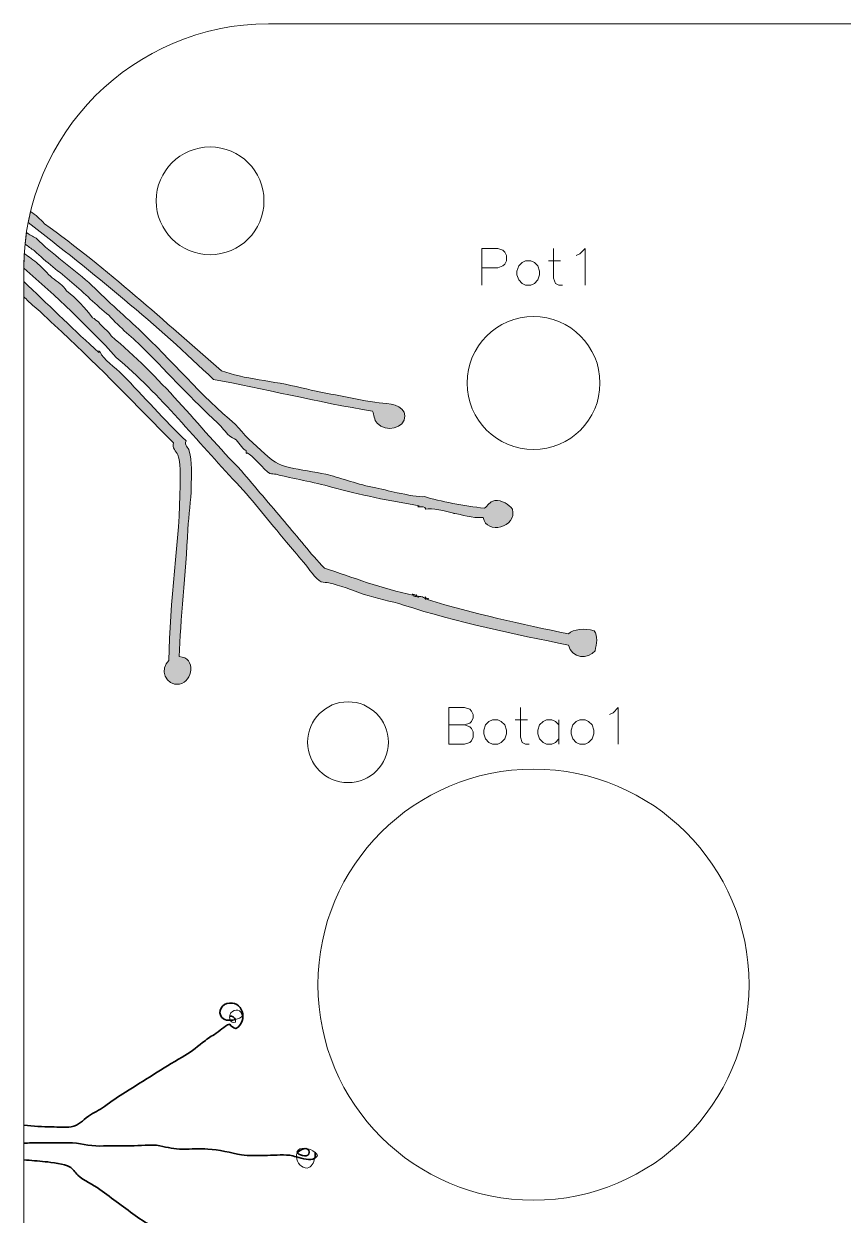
# Model space of a CAD drawing. Header units: inches. Extents: x 7 to 387, y -180 to -7.
# Drawn here: x 134.8 to 180.4, y -73.8 to -7.4 of the extents above; entities that cross this region are included whole.
import ezdxf

# ---------------------------------------------------------------- set-up
doc = ezdxf.new("R2010")
doc.units = ezdxf.units.IN
doc.header["$MEASUREMENT"] = 0
doc.layers.add('Layer 1', color=7, linetype='Continuous')

# ---------------------------------------------------------------- blocks, each defined once
blk = doc.blocks.new('block 41')
at = {"layer": 'Layer 1', "true_color": 0xffffff}
h = blk.add_hatch(color=7, dxfattribs=at)
h.dxf.hatch_style = 2
edge = h.paths.add_edge_path()
edge.add_spline(control_points=[(155.973, -29.264), (155.984, -29.966), (154.904, -30.213), (154.428, -29.673), (154.248, -29.472), (154.269, -29.207), (154.181, -29.003), (151.158, -28.509), (147.951, -27.701), (145.323, -27.246), (142.289, -24.289), (138.556, -21.252), (135.007, -18.493), (135.046, -18.285), (135.089, -18.081), (135.138, -17.876), (135.413, -18.081), (135.678, -18.303), (135.904, -18.564), (139.417, -21.065), (142.61, -24.032), (145.764, -26.748), (146.995, -27.221), (148.635, -27.306), (150.223, -27.697), (150.939, -27.874), (151.669, -28.018), (152.385, -28.149), (153.137, -28.29), (153.899, -28.477), (154.551, -28.533), (155.024, -28.576), (155.962, -28.622), (155.973, -29.264)], knot_values=[0, 0, 0, 0, 1, 1, 1, 2, 2, 2, 3, 3, 3, 4, 4, 4, 5, 5, 5, 6, 6, 6, 7, 7, 7, 8, 8, 8, 9, 9, 9, 10, 10, 10, 11, 11, 11, 11], degree=3, periodic=1)
h = blk.add_hatch(color=7, dxfattribs=at)
h.dxf.hatch_style = 2
edge = h.paths.add_edge_path()
edge.add_spline(control_points=[(160.34, -34.922), (159.705, -34.968), (159.137, -34.742), (158.686, -34.704), (158.711, -34.704), (158.732, -34.704), (158.756, -34.707), (158.192, -34.562), (157.469, -34.368), (157.137, -34.453), (157.077, -34.301), (156.947, -34.315), (156.693, -34.326), (156.703, -34.291), (156.763, -34.308), (156.767, -34.263), (155.2, -34.026), (153.391, -33.631), (151.895, -33.225), (150.897, -32.954), (149.725, -32.746), (148.808, -32.516), (148.702, -32.492), (148.558, -32.509), (148.462, -32.463), (148.155, -32.315), (147.425, -31.384), (147.203, -31.327), (147.168, -31.419), (147.108, -31.264), (147.139, -31.186), (146.981, -31.186), (146.804, -30.809), (146.579, -30.604), (146.469, -30.505), (146.303, -30.47), (146.208, -30.378), (145.979, -30.156), (145.795, -29.874), (145.552, -29.652), (144.155, -28.385), (142.867, -26.96), (141.488, -25.567), (140.853, -24.928), (140.109, -24.36), (139.498, -23.665), (138.779, -23.097), (138.144, -22.427), (137.442, -21.831), (136.743, -21.238), (135.995, -20.709), (135.343, -20.063), (135.17, -19.943), (135, -19.823), (134.831, -19.703), (134.852, -19.485), (134.877, -19.269), (134.912, -19.054), (135.078, -19.174), (135.254, -19.28), (135.445, -19.375), (136.369, -20.264), (137.424, -20.998), (138.376, -21.841), (138.853, -22.265), (139.297, -22.727), (139.766, -23.161), (140.232, -23.587), (140.705, -24.007), (141.16, -24.441), (143.001, -26.184), (144.635, -28.152), (146.55, -29.736), (146.953, -30.262), (147.588, -30.851), (148.17, -31.377), (148.589, -31.754), (148.882, -31.973), (149.556, -32.139), (150.142, -32.283), (150.964, -32.372), (151.581, -32.516), (152.311, -32.686), (153.172, -33.031), (154.181, -33.232), (154.636, -33.324), (155.105, -33.451), (155.553, -33.543), (156.089, -33.652), (156.799, -33.804), (157.07, -33.758), (157.896, -34.023), (159.314, -34.287), (160.4, -34.407), (160.626, -34.273), (160.661, -34.023), (160.975, -33.984), (161.388, -33.934), (161.769, -34.196), (161.96, -34.45), (162.26, -35.473), (160.482, -35.917), (160.34, -34.922)], knot_values=[0, 0, 0, 0, 1, 1, 1, 2, 2, 2, 3, 3, 3, 4, 4, 4, 5, 5, 5, 6, 6, 6, 7, 7, 7, 8, 8, 8, 9, 9, 9, 10, 10, 10, 11, 11, 11, 12, 12, 12, 13, 13, 13, 14, 14, 14, 15, 15, 15, 16, 16, 16, 17, 17, 17, 18, 18, 18, 19, 19, 19, 20, 20, 20, 21, 21, 21, 22, 22, 22, 23, 23, 23, 24, 24, 24, 25, 25, 25, 26, 26, 26, 27, 27, 27, 28, 28, 28, 29, 29, 29, 30, 30, 30, 31, 31, 31, 32, 32, 32, 33, 33, 33, 34, 34, 34, 34], degree=3, periodic=1)
h = blk.add_hatch(color=7, dxfattribs=at)
h.dxf.hatch_style = 2
edge = h.paths.add_edge_path()
edge.add_spline(control_points=[(166.563, -42.338), (166.207, -42.853), (165.226, -42.768), (165.089, -42.024), (162.087, -41.431), (158.912, -40.761), (155.902, -39.801), (155.183, -39.572), (154.414, -39.441), (153.715, -39.208), (153.02, -38.979), (152.368, -38.69), (151.736, -38.556), (151.623, -38.535), (151.443, -38.552), (151.32, -38.499), (151.02, -38.372), (150.611, -37.737), (150.336, -37.413), (149.983, -37), (149.665, -36.626), (149.383, -36.291), (148.371, -35.092), (147.626, -34.083), (146.6, -32.996), (144.43, -30.707), (142.352, -28.061), (139.904, -26.011), (138.313, -24.24), (136.567, -22.614), (134.764, -21.033), (134.764, -20.762), (134.771, -20.49), (134.789, -20.222), (135.046, -20.412), (135.311, -20.596), (135.551, -20.801), (135.826, -21.04), (136.069, -21.337), (136.344, -21.57), (136.627, -21.806), (136.951, -21.979), (137.138, -22.3), (137.72, -22.713), (138.154, -23.256), (138.592, -23.796), (138.743, -23.834), (138.761, -23.997), (138.927, -24.018), (139.089, -24.349), (139.467, -24.476), (139.618, -24.815), (142.342, -27.041), (144.451, -29.821), (146.875, -32.319), (147.626, -33.204), (148.491, -34.227), (149.267, -35.141), (150.022, -36.023), (150.717, -36.922), (151.496, -37.748), (152.999, -38.224), (154.756, -38.919), (156.418, -39.237), (156.379, -39.198), (156.407, -39.148), (156.418, -39.201), (156.643, -39.191), (156.326, -39.3), (156.552, -39.314), (156.664, -39.346), (156.608, -39.247), (156.555, -39.244), (156.64, -39.156), (156.657, -39.403), (156.724, -39.357), (156.767, -39.35), (156.742, -39.311), (156.71, -39.293), (156.887, -39.364), (156.929, -39.268), (157.169, -39.484), (157.172, -39.417), (157.074, -39.434), (157.105, -39.343), (157.155, -39.473), (157.381, -39.388), (157.236, -39.487), (159.78, -40.284), (162.521, -40.867), (165.085, -41.399), (165.329, -41.121), (165.992, -41.089), (166.514, -41.226), (166.747, -41.537), (166.634, -41.939), (166.563, -42.338)], knot_values=[0, 0, 0, 0, 1, 1, 1, 2, 2, 2, 3, 3, 3, 4, 4, 4, 5, 5, 5, 6, 6, 6, 7, 7, 7, 8, 8, 8, 9, 9, 9, 10, 10, 10, 11, 11, 11, 12, 12, 12, 13, 13, 13, 14, 14, 14, 15, 15, 15, 16, 16, 16, 17, 17, 17, 18, 18, 18, 19, 19, 19, 20, 20, 20, 21, 21, 21, 22, 22, 22, 23, 23, 23, 24, 24, 24, 25, 25, 25, 26, 26, 26, 27, 27, 27, 28, 28, 28, 29, 29, 29, 30, 30, 30, 31, 31, 31, 32, 32, 32, 32], degree=3, periodic=1)
h = blk.add_hatch(color=7, dxfattribs=at)
h.dxf.hatch_style = 2
edge = h.paths.add_edge_path()
edge.add_spline(control_points=[(143.894, -35.585), (143.77, -38.02), (143.478, -40.669), (143.407, -42.669), (144.384, -42.712), (144.166, -44.063), (143.435, -44.197), (142.627, -44.345), (142.31, -43.325), (142.843, -42.884), (142.846, -39.667), (143.464, -36.083), (143.46, -33.137), (143.46, -32.534), (143.499, -31.888), (143.337, -31.43), (143.262, -31.222), (142.977, -31.059), (143.093, -30.759), (141.036, -28.692), (139.022, -26.583), (136.877, -24.593), (136.341, -24.095), (135.805, -23.577), (135.251, -23.09), (135.085, -22.945), (134.923, -22.794), (134.764, -22.638), (134.764, -22.638), (134.764, -21.785), (134.764, -21.785), (134.842, -21.859), (134.916, -21.929), (134.993, -22.004), (136.306, -23.252), (137.607, -24.526), (138.937, -25.736), (139.008, -25.768), (138.895, -25.556), (138.973, -25.669), (138.966, -25.697), (138.987, -25.701), (139.008, -25.704), (139.181, -26.127), (139.841, -26.551), (140.26, -26.981), (141.41, -28.149), (142.635, -29.542), (143.792, -30.657), (143.696, -30.901), (143.905, -30.999), (143.972, -31.222), (144.134, -31.751), (144.091, -32.636), (144.081, -33.236), (144.067, -33.97), (143.936, -34.76), (143.894, -35.585)], knot_values=[0, 0, 0, 0, 1, 1, 1, 2, 2, 2, 3, 3, 3, 4, 4, 4, 5, 5, 5, 6, 6, 6, 7, 7, 7, 8, 8, 8, 9, 9, 9, 10, 10, 10, 11, 11, 11, 12, 12, 12, 13, 13, 13, 14, 14, 14, 15, 15, 15, 16, 16, 16, 17, 17, 17, 18, 18, 18, 19, 19, 19, 19], degree=3, periodic=1)
at = {"layer": 'Layer 1', "color": 179, "lineweight": 18, "true_color": 0x231f20}
for points, knots in [([(155.973, -29.264), (155.984, -29.966), (154.904, -30.213), (154.428, -29.673), (154.248, -29.472), (154.269, -29.207), (154.181, -29.003), (151.158, -28.509), (147.951, -27.701), (145.323, -27.246), (142.289, -24.289), (138.556, -21.252), (135.007, -18.493), (135.046, -18.285), (135.089, -18.081), (135.138, -17.876), (135.413, -18.081), (135.678, -18.303), (135.904, -18.564), (139.417, -21.065), (142.61, -24.032), (145.764, -26.748), (146.995, -27.221), (148.635, -27.306), (150.223, -27.697), (150.939, -27.874), (151.669, -28.018), (152.385, -28.149), (153.137, -28.29), (153.899, -28.477), (154.551, -28.533), (155.024, -28.576), (155.962, -28.622), (155.973, -29.264)], [0, 0, 0, 0, 1, 1, 1, 2, 2, 2, 3, 3, 3, 4, 4, 4, 5, 5, 5, 6, 6, 6, 7, 7, 7, 8, 8, 8, 9, 9, 9, 10, 10, 10, 11, 11, 11, 11]), ([(160.34, -34.922), (159.705, -34.968), (159.137, -34.742), (158.686, -34.704), (158.711, -34.704), (158.732, -34.704), (158.756, -34.707), (158.192, -34.562), (157.469, -34.368), (157.137, -34.453), (157.077, -34.301), (156.947, -34.315), (156.693, -34.326), (156.703, -34.291), (156.763, -34.308), (156.767, -34.263), (155.2, -34.026), (153.391, -33.631), (151.895, -33.225), (150.897, -32.954), (149.725, -32.746), (148.808, -32.516), (148.702, -32.492), (148.558, -32.509), (148.462, -32.463), (148.155, -32.315), (147.425, -31.384), (147.203, -31.327), (147.168, -31.419), (147.108, -31.264), (147.139, -31.186), (146.981, -31.186), (146.804, -30.809), (146.579, -30.604), (146.469, -30.505), (146.303, -30.47), (146.208, -30.378), (145.979, -30.156), (145.795, -29.874), (145.552, -29.652), (144.155, -28.385), (142.867, -26.96), (141.488, -25.567), (140.853, -24.928), (140.109, -24.36), (139.498, -23.665), (138.779, -23.097), (138.144, -22.427), (137.442, -21.831), (136.743, -21.238), (135.995, -20.709), (135.343, -20.063), (135.17, -19.943), (135, -19.823), (134.831, -19.703), (134.852, -19.485), (134.877, -19.269), (134.912, -19.054), (135.078, -19.174), (135.254, -19.28), (135.445, -19.375), (136.369, -20.264), (137.424, -20.998), (138.376, -21.841), (138.853, -22.265), (139.297, -22.727), (139.766, -23.161), (140.232, -23.587), (140.705, -24.007), (141.16, -24.441), (143.001, -26.184), (144.635, -28.152), (146.55, -29.736), (146.953, -30.262), (147.588, -30.851), (148.17, -31.377), (148.589, -31.754), (148.882, -31.973), (149.556, -32.139), (150.142, -32.283), (150.964, -32.372), (151.581, -32.516), (152.311, -32.686), (153.172, -33.031), (154.181, -33.232), (154.636, -33.324), (155.105, -33.451), (155.553, -33.543), (156.089, -33.652), (156.799, -33.804), (157.07, -33.758), (157.896, -34.023), (159.314, -34.287), (160.4, -34.407), (160.626, -34.273), (160.661, -34.023), (160.975, -33.984), (161.388, -33.934), (161.769, -34.196), (161.96, -34.45), (162.26, -35.473), (160.482, -35.917), (160.34, -34.922)], [0, 0, 0, 0, 1, 1, 1, 2, 2, 2, 3, 3, 3, 4, 4, 4, 5, 5, 5, 6, 6, 6, 7, 7, 7, 8, 8, 8, 9, 9, 9, 10, 10, 10, 11, 11, 11, 12, 12, 12, 13, 13, 13, 14, 14, 14, 15, 15, 15, 16, 16, 16, 17, 17, 17, 18, 18, 18, 19, 19, 19, 20, 20, 20, 21, 21, 21, 22, 22, 22, 23, 23, 23, 24, 24, 24, 25, 25, 25, 26, 26, 26, 27, 27, 27, 28, 28, 28, 29, 29, 29, 30, 30, 30, 31, 31, 31, 32, 32, 32, 33, 33, 33, 34, 34, 34, 34]), ([(166.563, -42.338), (166.207, -42.853), (165.226, -42.768), (165.089, -42.024), (162.087, -41.431), (158.912, -40.761), (155.902, -39.801), (155.183, -39.572), (154.414, -39.441), (153.715, -39.208), (153.02, -38.979), (152.368, -38.69), (151.736, -38.556), (151.623, -38.535), (151.443, -38.552), (151.32, -38.499), (151.02, -38.372), (150.611, -37.737), (150.336, -37.413), (149.983, -37), (149.665, -36.626), (149.383, -36.291), (148.371, -35.092), (147.626, -34.083), (146.6, -32.996), (144.43, -30.707), (142.352, -28.061), (139.904, -26.011), (138.313, -24.24), (136.567, -22.614), (134.764, -21.033), (134.764, -20.762), (134.771, -20.49), (134.789, -20.222), (135.046, -20.412), (135.311, -20.596), (135.551, -20.801), (135.826, -21.04), (136.069, -21.337), (136.344, -21.57), (136.627, -21.806), (136.951, -21.979), (137.138, -22.3), (137.72, -22.713), (138.154, -23.256), (138.592, -23.796), (138.743, -23.834), (138.761, -23.997), (138.927, -24.018), (139.089, -24.349), (139.467, -24.476), (139.618, -24.815), (142.342, -27.041), (144.451, -29.821), (146.875, -32.319), (147.626, -33.204), (148.491, -34.227), (149.267, -35.141), (150.022, -36.023), (150.717, -36.922), (151.496, -37.748), (152.999, -38.224), (154.756, -38.919), (156.418, -39.237), (156.379, -39.198), (156.407, -39.148), (156.418, -39.201), (156.643, -39.191), (156.326, -39.3), (156.552, -39.314), (156.664, -39.346), (156.608, -39.247), (156.555, -39.244), (156.64, -39.156), (156.657, -39.403), (156.724, -39.357), (156.767, -39.35), (156.742, -39.311), (156.71, -39.293), (156.887, -39.364), (156.929, -39.268), (157.169, -39.484), (157.172, -39.417), (157.074, -39.434), (157.105, -39.343), (157.155, -39.473), (157.381, -39.388), (157.236, -39.487), (159.78, -40.284), (162.521, -40.867), (165.085, -41.399), (165.329, -41.121), (165.992, -41.089), (166.514, -41.226), (166.747, -41.537), (166.634, -41.939), (166.563, -42.338)], [0, 0, 0, 0, 1, 1, 1, 2, 2, 2, 3, 3, 3, 4, 4, 4, 5, 5, 5, 6, 6, 6, 7, 7, 7, 8, 8, 8, 9, 9, 9, 10, 10, 10, 11, 11, 11, 12, 12, 12, 13, 13, 13, 14, 14, 14, 15, 15, 15, 16, 16, 16, 17, 17, 17, 18, 18, 18, 19, 19, 19, 20, 20, 20, 21, 21, 21, 22, 22, 22, 23, 23, 23, 24, 24, 24, 25, 25, 25, 26, 26, 26, 27, 27, 27, 28, 28, 28, 29, 29, 29, 30, 30, 30, 31, 31, 31, 32, 32, 32, 32]), ([(143.894, -35.585), (143.77, -38.02), (143.478, -40.669), (143.407, -42.669), (144.384, -42.712), (144.166, -44.063), (143.435, -44.197), (142.627, -44.345), (142.31, -43.325), (142.843, -42.884), (142.846, -39.667), (143.464, -36.083), (143.46, -33.137), (143.46, -32.534), (143.499, -31.888), (143.337, -31.43), (143.262, -31.222), (142.977, -31.059), (143.093, -30.759), (141.036, -28.692), (139.022, -26.583), (136.877, -24.593), (136.341, -24.095), (135.805, -23.577), (135.251, -23.09), (135.085, -22.945), (134.923, -22.794), (134.764, -22.638), (134.764, -22.638), (134.764, -21.785), (134.764, -21.785), (134.842, -21.859), (134.916, -21.929), (134.993, -22.004), (136.306, -23.252), (137.607, -24.526), (138.937, -25.736), (139.008, -25.768), (138.895, -25.556), (138.973, -25.669), (138.966, -25.697), (138.987, -25.701), (139.008, -25.704), (139.181, -26.127), (139.841, -26.551), (140.26, -26.981), (141.41, -28.149), (142.635, -29.542), (143.792, -30.657), (143.696, -30.901), (143.905, -30.999), (143.972, -31.222), (144.134, -31.751), (144.091, -32.636), (144.081, -33.236), (144.067, -33.97), (143.936, -34.76), (143.894, -35.585)], [0, 0, 0, 0, 1, 1, 1, 2, 2, 2, 3, 3, 3, 4, 4, 4, 5, 5, 5, 6, 6, 6, 7, 7, 7, 8, 8, 8, 9, 9, 9, 10, 10, 10, 11, 11, 11, 12, 12, 12, 13, 13, 13, 14, 14, 14, 15, 15, 15, 16, 16, 16, 17, 17, 17, 18, 18, 18, 19, 19, 19, 19])]:
    blk.add_open_spline(points, degree=3, knots=knots, dxfattribs=at)
blk = doc.blocks.new('block 54')
at = {"layer": 'Layer 1', "color": 5, "lineweight": 9, "true_color": 0x0000ff}
for points in [[(160.268, -19.945), (160.268, -21.987)], [(160.268, -19.945), (161.143, -19.945), (161.435, -20.042), (161.532, -20.139), (161.63, -20.334), (161.63, -20.626), (161.532, -20.82), (161.435, -20.917), (161.143, -21.015), (160.268, -21.015)]]:
    blk.add_lwpolyline(points, dxfattribs=at)
blk = doc.blocks.new('block 55')
at = {"layer": 'Layer 1', "color": 5, "lineweight": 9, "true_color": 0x0000ff}
blk.add_lwpolyline([(162.699, -20.626), (162.505, -20.723), (162.31, -20.917), (162.213, -21.209), (162.213, -21.404), (162.31, -21.695), (162.505, -21.89), (162.699, -21.987), (162.991, -21.987), (163.186, -21.89), (163.38, -21.695), (163.477, -21.404), (163.477, -21.209), (163.38, -20.917), (163.186, -20.723), (162.991, -20.626), (162.699, -20.626)], dxfattribs=at)
blk = doc.blocks.new('block 56')
at = {"layer": 'Layer 1', "color": 5, "lineweight": 9, "true_color": 0x0000ff}
for points in [[(164.255, -19.945), (164.255, -21.598), (164.353, -21.89), (164.547, -21.987), (164.741, -21.987)], [(163.964, -20.626), (164.644, -20.626)]]:
    blk.add_lwpolyline(points, dxfattribs=at)
blk = doc.blocks.new('block 57')
at = {"layer": 'Layer 1', "color": 5, "lineweight": 9, "true_color": 0x0000ff}
blk.add_lwpolyline([(165.519, -20.334), (165.714, -20.237), (166.006, -19.945), (166.006, -21.987)], dxfattribs=at)
blk = doc.blocks.new('block 53')
at = {"layer": 'Layer 1'}
for name in ['block 54', 'block 56', 'block 57', 'block 55']:
    blk.add_blockref(name, (0, 0), dxfattribs=at)
blk = doc.blocks.new('block 68')
at = {"layer": 'Layer 1', "color": 5, "lineweight": 9, "true_color": 0x0000ff}
for points in [[(158.421, -45.501), (158.421, -47.543)], [(158.421, -45.501), (159.296, -45.501), (159.587, -45.599), (159.685, -45.696), (159.782, -45.89), (159.782, -46.085), (159.685, -46.279), (159.587, -46.376), (159.296, -46.474)], [(158.421, -46.474), (159.296, -46.474), (159.587, -46.571), (159.685, -46.668), (159.782, -46.863), (159.782, -47.154), (159.685, -47.349), (159.587, -47.446), (159.296, -47.543), (158.421, -47.543)]]:
    blk.add_lwpolyline(points, dxfattribs=at)
blk = doc.blocks.new('block 69')
at = {"layer": 'Layer 1', "color": 5, "lineweight": 9, "true_color": 0x0000ff}
blk.add_lwpolyline([(160.852, -46.182), (160.657, -46.279), (160.463, -46.474), (160.365, -46.765), (160.365, -46.96), (160.463, -47.252), (160.657, -47.446), (160.852, -47.543), (161.143, -47.543), (161.338, -47.446), (161.532, -47.252), (161.63, -46.96), (161.63, -46.765), (161.532, -46.474), (161.338, -46.279), (161.143, -46.182), (160.852, -46.182)], dxfattribs=at)
blk = doc.blocks.new('block 70')
at = {"layer": 'Layer 1', "color": 5, "lineweight": 9, "true_color": 0x0000ff}
for points in [[(162.408, -45.501), (162.408, -47.154), (162.505, -47.446), (162.699, -47.543), (162.894, -47.543)], [(162.116, -46.182), (162.797, -46.182)]]:
    blk.add_lwpolyline(points, dxfattribs=at)
blk = doc.blocks.new('block 71')
at = {"layer": 'Layer 1', "color": 5, "lineweight": 9, "true_color": 0x0000ff}
for points in [[(164.547, -46.474), (164.352, -46.279), (164.158, -46.182), (163.866, -46.182), (163.672, -46.279), (163.477, -46.474), (163.38, -46.765), (163.38, -46.96), (163.477, -47.252), (163.672, -47.446), (163.866, -47.543), (164.158, -47.543), (164.352, -47.446), (164.547, -47.252)], [(164.547, -46.182), (164.547, -47.543)]]:
    blk.add_lwpolyline(points, dxfattribs=at)
blk = doc.blocks.new('block 72')
at = {"layer": 'Layer 1', "color": 5, "lineweight": 9, "true_color": 0x0000ff}
blk.add_lwpolyline([(165.714, -46.182), (165.519, -46.279), (165.325, -46.474), (165.228, -46.765), (165.228, -46.96), (165.325, -47.252), (165.519, -47.446), (165.714, -47.543), (166.006, -47.543), (166.2, -47.446), (166.395, -47.252), (166.492, -46.96), (166.492, -46.765), (166.395, -46.474), (166.2, -46.279), (166.006, -46.182), (165.714, -46.182)], dxfattribs=at)
blk = doc.blocks.new('block 73')
at = {"layer": 'Layer 1', "color": 5, "lineweight": 9, "true_color": 0x0000ff}
blk.add_lwpolyline([(167.367, -45.89), (167.562, -45.793), (167.853, -45.501), (167.853, -47.543)], dxfattribs=at)
blk = doc.blocks.new('block 67')
at = {"layer": 'Layer 1'}
for name in ['block 68', 'block 70', 'block 73', 'block 69', 'block 71', 'block 72']:
    blk.add_blockref(name, (0, 0), dxfattribs=at)

msp = doc.modelspace()

# ---------------------------------------------------------------- linework, layer by layer
at = {"layer": 'Layer 1', "color": 1, "lineweight": 9, "true_color": 0xff0000}
for points, knots in [([(239.825, -120.234), (239.825, -120.234), (148.374, -120.234), (148.374, -120.234), (140.888, -120.234), (134.762, -114.109), (134.762, -106.622), (134.762, -106.622), (134.762, -21.046), (134.762, -21.046), (134.762, -13.559), (140.888, -7.434), (148.374, -7.434), (148.374, -7.434), (239.825, -7.434), (239.825, -7.434), (247.312, -7.434), (253.437, -13.559), (253.437, -21.046), (253.437, -21.046), (253.437, -106.622), (253.437, -106.622), (253.437, -114.109), (247.312, -120.234), (239.825, -120.234)], [0, 0, 0, 0, 1, 1, 1, 2, 2, 2, 3, 3, 3, 4, 4, 4, 5, 5, 5, 6, 6, 6, 7, 7, 7, 8, 8, 8, 8]), ([(148.132, -17.29), (148.132, -18.947), (146.789, -20.29), (145.132, -20.29), (143.475, -20.29), (142.132, -18.947), (142.132, -17.29), (142.132, -15.633), (143.475, -14.29), (145.132, -14.29), (146.789, -14.29), (148.132, -15.633), (148.132, -17.29)], [0, 0, 0, 0, 1, 1, 1, 2, 2, 2, 3, 3, 3, 4, 4, 4, 4]), ([(159.437, -27.434), (159.437, -29.477), (161.093, -31.134), (163.137, -31.134), (165.18, -31.134), (166.837, -29.477), (166.837, -27.434), (166.837, -25.39), (165.18, -23.734), (163.137, -23.734), (161.093, -23.734), (159.437, -25.39), (159.437, -27.434), (159.437, -27.434), (159.437, -27.434), (159.437, -27.434)], [0, 0, 0, 0, 1, 1, 1, 2, 2, 2, 3, 3, 3, 4, 4, 4, 5, 5, 5, 5]), ([(150.562, -47.434), (150.562, -48.677), (151.569, -49.684), (152.812, -49.684), (154.055, -49.684), (155.062, -48.677), (155.062, -47.434), (155.062, -46.191), (154.055, -45.184), (152.812, -45.184), (151.569, -45.184), (150.562, -46.191), (150.562, -47.434), (150.562, -47.434), (150.562, -47.434), (150.562, -47.434)], [0, 0, 0, 0, 1, 1, 1, 2, 2, 2, 3, 3, 3, 4, 4, 4, 5, 5, 5, 5]), ([(151.137, -60.934), (151.137, -67.561), (156.509, -72.934), (163.137, -72.934), (169.764, -72.934), (175.137, -67.561), (175.137, -60.934), (175.137, -54.306), (169.764, -48.934), (163.137, -48.934), (156.509, -48.934), (151.137, -54.306), (151.137, -60.934), (151.137, -60.934), (151.137, -60.934), (151.137, -60.934)], [0, 0, 0, 0, 1, 1, 1, 2, 2, 2, 3, 3, 3, 4, 4, 4, 5, 5, 5, 5])]:
    msp.add_open_spline(points, degree=3, knots=knots, dxfattribs=at)
at = {"layer": 'Layer 1', "lineweight": 0}
for points, knots in [([(155.973, -29.264), (155.984, -29.966), (154.904, -30.213), (154.428, -29.673), (154.248, -29.472), (154.269, -29.207), (154.181, -29.003), (151.158, -28.509), (147.951, -27.701), (145.323, -27.246), (142.289, -24.289), (138.556, -21.252), (135.007, -18.493), (135.046, -18.285), (135.089, -18.081), (135.138, -17.876), (135.413, -18.081), (135.678, -18.303), (135.904, -18.564), (139.417, -21.065), (142.61, -24.032), (145.764, -26.748), (146.995, -27.221), (148.635, -27.306), (150.223, -27.697), (150.939, -27.874), (151.669, -28.018), (152.385, -28.149), (153.137, -28.29), (153.899, -28.477), (154.551, -28.533), (155.024, -28.576), (155.962, -28.622), (155.973, -29.264)], [0, 0, 0, 0, 1, 1, 1, 2, 2, 2, 3, 3, 3, 4, 4, 4, 5, 5, 5, 6, 6, 6, 7, 7, 7, 8, 8, 8, 9, 9, 9, 10, 10, 10, 11, 11, 11, 11]), ([(160.34, -34.922), (159.705, -34.968), (159.137, -34.742), (158.686, -34.704), (158.711, -34.704), (158.732, -34.704), (158.756, -34.707), (158.192, -34.562), (157.469, -34.368), (157.137, -34.453), (157.077, -34.301), (156.947, -34.315), (156.693, -34.326), (156.703, -34.291), (156.763, -34.308), (156.767, -34.263), (155.2, -34.026), (153.391, -33.631), (151.895, -33.225), (150.897, -32.954), (149.725, -32.746), (148.808, -32.516), (148.702, -32.492), (148.558, -32.509), (148.462, -32.463), (148.155, -32.315), (147.425, -31.384), (147.203, -31.327), (147.168, -31.419), (147.108, -31.264), (147.139, -31.186), (146.981, -31.186), (146.804, -30.809), (146.579, -30.604), (146.469, -30.505), (146.303, -30.47), (146.208, -30.378), (145.979, -30.156), (145.795, -29.874), (145.552, -29.652), (144.155, -28.385), (142.867, -26.96), (141.488, -25.567), (140.853, -24.928), (140.109, -24.36), (139.498, -23.665), (138.779, -23.097), (138.144, -22.427), (137.442, -21.831), (136.743, -21.238), (135.995, -20.709), (135.343, -20.063), (135.17, -19.943), (135, -19.823), (134.831, -19.703), (134.852, -19.485), (134.877, -19.269), (134.912, -19.054), (135.078, -19.174), (135.254, -19.28), (135.445, -19.375), (136.369, -20.264), (137.424, -20.998), (138.376, -21.841), (138.853, -22.265), (139.297, -22.727), (139.766, -23.161), (140.232, -23.587), (140.705, -24.007), (141.16, -24.441), (143.001, -26.184), (144.635, -28.152), (146.55, -29.736), (146.953, -30.262), (147.588, -30.851), (148.17, -31.377), (148.589, -31.754), (148.882, -31.973), (149.556, -32.139), (150.142, -32.283), (150.964, -32.372), (151.581, -32.516), (152.311, -32.686), (153.172, -33.031), (154.181, -33.232), (154.636, -33.324), (155.105, -33.451), (155.553, -33.543), (156.089, -33.652), (156.799, -33.804), (157.07, -33.758), (157.896, -34.023), (159.314, -34.287), (160.4, -34.407), (160.626, -34.273), (160.661, -34.023), (160.975, -33.984), (161.388, -33.934), (161.769, -34.196), (161.96, -34.45), (162.26, -35.473), (160.482, -35.917), (160.34, -34.922)], [0, 0, 0, 0, 1, 1, 1, 2, 2, 2, 3, 3, 3, 4, 4, 4, 5, 5, 5, 6, 6, 6, 7, 7, 7, 8, 8, 8, 9, 9, 9, 10, 10, 10, 11, 11, 11, 12, 12, 12, 13, 13, 13, 14, 14, 14, 15, 15, 15, 16, 16, 16, 17, 17, 17, 18, 18, 18, 19, 19, 19, 20, 20, 20, 21, 21, 21, 22, 22, 22, 23, 23, 23, 24, 24, 24, 25, 25, 25, 26, 26, 26, 27, 27, 27, 28, 28, 28, 29, 29, 29, 30, 30, 30, 31, 31, 31, 32, 32, 32, 33, 33, 33, 34, 34, 34, 34]), ([(166.563, -42.338), (166.207, -42.853), (165.226, -42.768), (165.089, -42.024), (162.087, -41.431), (158.912, -40.761), (155.902, -39.801), (155.183, -39.572), (154.414, -39.441), (153.715, -39.208), (153.02, -38.979), (152.368, -38.69), (151.736, -38.556), (151.623, -38.535), (151.443, -38.552), (151.32, -38.499), (151.02, -38.372), (150.611, -37.737), (150.336, -37.413), (149.983, -37), (149.665, -36.626), (149.383, -36.291), (148.371, -35.092), (147.626, -34.083), (146.6, -32.996), (144.43, -30.707), (142.352, -28.061), (139.904, -26.011), (138.313, -24.24), (136.567, -22.614), (134.764, -21.033), (134.764, -20.762), (134.771, -20.49), (134.789, -20.222), (135.046, -20.412), (135.311, -20.596), (135.551, -20.801), (135.826, -21.04), (136.069, -21.337), (136.344, -21.57), (136.627, -21.806), (136.951, -21.979), (137.138, -22.3), (137.72, -22.713), (138.154, -23.256), (138.592, -23.796), (138.743, -23.834), (138.761, -23.997), (138.927, -24.018), (139.089, -24.349), (139.467, -24.476), (139.618, -24.815), (142.342, -27.041), (144.451, -29.821), (146.875, -32.319), (147.626, -33.204), (148.491, -34.227), (149.267, -35.141), (150.022, -36.023), (150.717, -36.922), (151.496, -37.748), (152.999, -38.224), (154.756, -38.919), (156.418, -39.237), (156.379, -39.198), (156.407, -39.148), (156.418, -39.201), (156.643, -39.191), (156.326, -39.3), (156.552, -39.314), (156.664, -39.346), (156.608, -39.247), (156.555, -39.244), (156.64, -39.156), (156.657, -39.403), (156.724, -39.357), (156.767, -39.35), (156.742, -39.311), (156.71, -39.293), (156.887, -39.364), (156.929, -39.268), (157.169, -39.484), (157.172, -39.417), (157.074, -39.434), (157.105, -39.343), (157.155, -39.473), (157.381, -39.388), (157.236, -39.487), (159.78, -40.284), (162.521, -40.867), (165.085, -41.399), (165.329, -41.121), (165.992, -41.089), (166.514, -41.226), (166.747, -41.537), (166.634, -41.939), (166.563, -42.338)], [0, 0, 0, 0, 1, 1, 1, 2, 2, 2, 3, 3, 3, 4, 4, 4, 5, 5, 5, 6, 6, 6, 7, 7, 7, 8, 8, 8, 9, 9, 9, 10, 10, 10, 11, 11, 11, 12, 12, 12, 13, 13, 13, 14, 14, 14, 15, 15, 15, 16, 16, 16, 17, 17, 17, 18, 18, 18, 19, 19, 19, 20, 20, 20, 21, 21, 21, 22, 22, 22, 23, 23, 23, 24, 24, 24, 25, 25, 25, 26, 26, 26, 27, 27, 27, 28, 28, 28, 29, 29, 29, 30, 30, 30, 31, 31, 31, 32, 32, 32, 32]), ([(143.894, -35.585), (143.77, -38.02), (143.478, -40.669), (143.407, -42.669), (144.384, -42.712), (144.166, -44.063), (143.435, -44.197), (142.627, -44.345), (142.31, -43.325), (142.843, -42.884), (142.846, -39.667), (143.464, -36.083), (143.46, -33.137), (143.46, -32.534), (143.499, -31.888), (143.337, -31.43), (143.262, -31.222), (142.977, -31.059), (143.093, -30.759), (141.036, -28.692), (139.022, -26.583), (136.877, -24.593), (136.341, -24.095), (135.805, -23.577), (135.251, -23.09), (135.085, -22.945), (134.923, -22.794), (134.764, -22.638), (134.764, -22.638), (134.764, -21.785), (134.764, -21.785), (134.842, -21.859), (134.916, -21.929), (134.993, -22.004), (136.306, -23.252), (137.607, -24.526), (138.937, -25.736), (139.008, -25.768), (138.895, -25.556), (138.973, -25.669), (138.966, -25.697), (138.987, -25.701), (139.008, -25.704), (139.181, -26.127), (139.841, -26.551), (140.26, -26.981), (141.41, -28.149), (142.635, -29.542), (143.792, -30.657), (143.696, -30.901), (143.905, -30.999), (143.972, -31.222), (144.134, -31.751), (144.091, -32.636), (144.081, -33.236), (144.067, -33.97), (143.936, -34.76), (143.894, -35.585)], [0, 0, 0, 0, 1, 1, 1, 2, 2, 2, 3, 3, 3, 4, 4, 4, 5, 5, 5, 6, 6, 6, 7, 7, 7, 8, 8, 8, 9, 9, 9, 10, 10, 10, 11, 11, 11, 12, 12, 12, 13, 13, 13, 14, 14, 14, 15, 15, 15, 16, 16, 16, 17, 17, 17, 18, 18, 18, 19, 19, 19, 19]), ([(146.921, -62.693), (146.85, -62.771), (146.702, -62.834), (146.54, -62.873), (146.554, -62.912), (146.557, -62.961), (146.547, -63.017), (146.395, -63.067), (146.3, -63.01), (146.254, -62.915), (146.222, -62.848), (146.212, -62.767), (146.222, -62.682), (146.233, -62.619), (146.258, -62.559), (146.293, -62.506), (146.48, -62.238), (146.921, -62.308), (146.921, -62.693)], [0, 0, 0, 0, 1, 1, 1, 2, 2, 2, 3, 3, 3, 4, 4, 4, 5, 5, 5, 6, 6, 6, 6]), ([(150.974, -70.274), (151.041, -70.327), (151.087, -70.391), (151.105, -70.454), (151.062, -70.518), (151.013, -70.563), (150.957, -70.595), (150.907, -70.853), (150.77, -71.117), (150.54, -71.142), (150.23, -71.174), (149.958, -70.831), (149.941, -70.528), (149.941, -70.447), (149.951, -70.373), (149.99, -70.306), (149.979, -70.295), (149.965, -70.281), (149.958, -70.267), (150.089, -69.911), (150.699, -70.031), (150.974, -70.274)], [0, 0, 0, 0, 1, 1, 1, 2, 2, 2, 3, 3, 3, 4, 4, 4, 5, 5, 5, 6, 6, 6, 7, 7, 7, 7])]:
    msp.add_open_spline(points, degree=3, knots=knots, dxfattribs=at)
at = {"layer": 'Layer 1', "color": 7, "lineweight": 35, "true_color": 0xffffff}
for points, knots in [([(134.764, -68.761), (135.283, -68.807), (135.798, -68.856), (136.327, -68.856), (136.676, -68.856), (137.05, -68.902), (137.396, -68.842), (137.851, -68.764), (138.017, -68.514), (138.362, -68.253), (138.641, -68.045), (138.973, -67.932), (139.258, -67.716), (139.629, -67.434), (140.024, -67.159), (140.426, -66.916), (141.484, -66.27), (142.476, -65.589), (143.569, -64.975), (143.979, -64.746), (144.345, -64.45), (144.712, -64.16), (144.935, -63.984), (145.129, -63.843), (145.369, -63.705), (145.665, -63.533), (145.898, -63.226), (146.226, -63.134), (146.307, -63.261), (146.42, -63.342), (146.561, -63.381), (147.305, -62.947), (146.931, -61.74), (146.067, -61.987), (145.668, -62.1), (145.527, -62.598), (145.877, -62.841), (145.961, -62.901), (146.102, -62.922), (146.254, -62.915), (146.349, -62.912), (146.448, -62.898), (146.54, -62.873), (146.497, -62.753), (146.367, -62.682), (146.222, -62.682), (146.219, -62.682), (146.215, -62.682), (146.212, -62.682)], [0, 0, 0, 0, 1, 1, 1, 2, 2, 2, 3, 3, 3, 4, 4, 4, 5, 5, 5, 6, 6, 6, 7, 7, 7, 8, 8, 8, 9, 9, 9, 10, 10, 10, 11, 11, 11, 12, 12, 12, 13, 13, 13, 14, 14, 14, 15, 15, 15, 16, 16, 16, 16]), ([(150.974, -70.267), (150.974, -70.271), (150.974, -70.271), (150.974, -70.274), (150.988, -70.366), (150.981, -70.479), (150.957, -70.595), (150.695, -70.75), (150.286, -70.627), (149.941, -70.528), (149.799, -70.486), (149.665, -70.447), (149.563, -70.436), (149.115, -70.383), (148.607, -70.443), (148.152, -70.443), (147.725, -70.443), (147.295, -70.479), (146.878, -70.405), (146.282, -70.299), (145.619, -70.126), (145.009, -70.084), (144.554, -70.052), (144.07, -70.091), (143.615, -70.091), (143.121, -70.094), (142.79, -70.006), (142.331, -69.907), (141.855, -69.801), (141.199, -69.914), (140.705, -69.914), (140.13, -69.914), (139.558, -69.911), (138.983, -69.918), (138.387, -69.925), (137.858, -69.734), (137.255, -69.738), (136.697, -69.745), (136.143, -69.738), (135.586, -69.738), (135.314, -69.738), (135.039, -69.752), (134.764, -69.756)], [0, 0, 0, 0, 1, 1, 1, 2, 2, 2, 3, 3, 3, 4, 4, 4, 5, 5, 5, 6, 6, 6, 7, 7, 7, 8, 8, 8, 9, 9, 9, 10, 10, 10, 11, 11, 11, 12, 12, 12, 13, 13, 13, 14, 14, 14, 14]), ([(149.997, -70.288), (150.092, -70.126), (150.65, -69.886), (150.65, -70.267), (150.65, -70.585), (150.159, -70.479), (149.99, -70.306), (149.99, -70.299), (149.993, -70.295), (149.997, -70.288)], [0, 0, 0, 0, 1, 1, 1, 2, 2, 2, 3, 3, 3, 3]), ([(134.764, -70.687), (135.159, -70.719), (135.554, -70.754), (135.953, -70.793), (136.295, -70.824), (137.039, -70.913), (137.308, -71.068), (137.495, -71.17), (137.604, -71.396), (137.763, -71.537), (138.126, -71.862), (138.592, -72.056), (138.987, -72.334), (139.696, -72.839), (140.387, -73.371), (141.093, -73.883), (141.424, -74.123), (141.781, -74.31), (142.119, -74.539), (142.49, -74.79), (142.737, -75.135), (143.09, -75.4), (143.248, -75.52), (143.883, -75.76), (144.102, -75.968), (144.116, -75.979), (144.127, -75.993), (144.137, -76.003), (144.159, -76.031), (144.173, -76.06), (144.176, -76.084), (144.176, -76.084), (144.176, -76.088), (144.176, -76.088), (144.12, -76.13), (144.042, -76.169), (143.968, -76.208), (143.926, -76.229), (143.883, -76.254), (143.845, -76.278), (143.845, -76.278), (143.841, -76.278), (143.841, -76.278)], [0, 0, 0, 0, 1, 1, 1, 2, 2, 2, 3, 3, 3, 4, 4, 4, 5, 5, 5, 6, 6, 6, 7, 7, 7, 8, 8, 8, 9, 9, 9, 10, 10, 10, 11, 11, 11, 12, 12, 12, 13, 13, 13, 14, 14, 14, 14])]:
    msp.add_open_spline(points, degree=3, knots=knots, dxfattribs=at)

# ---------------------------------------------------------------- block references
at = {"layer": 'Layer 1'}
for name in ['block 41', 'block 53', 'block 67']:
    msp.add_blockref(name, (0, 0), dxfattribs=at)

doc.saveas('drawing.dxf')
